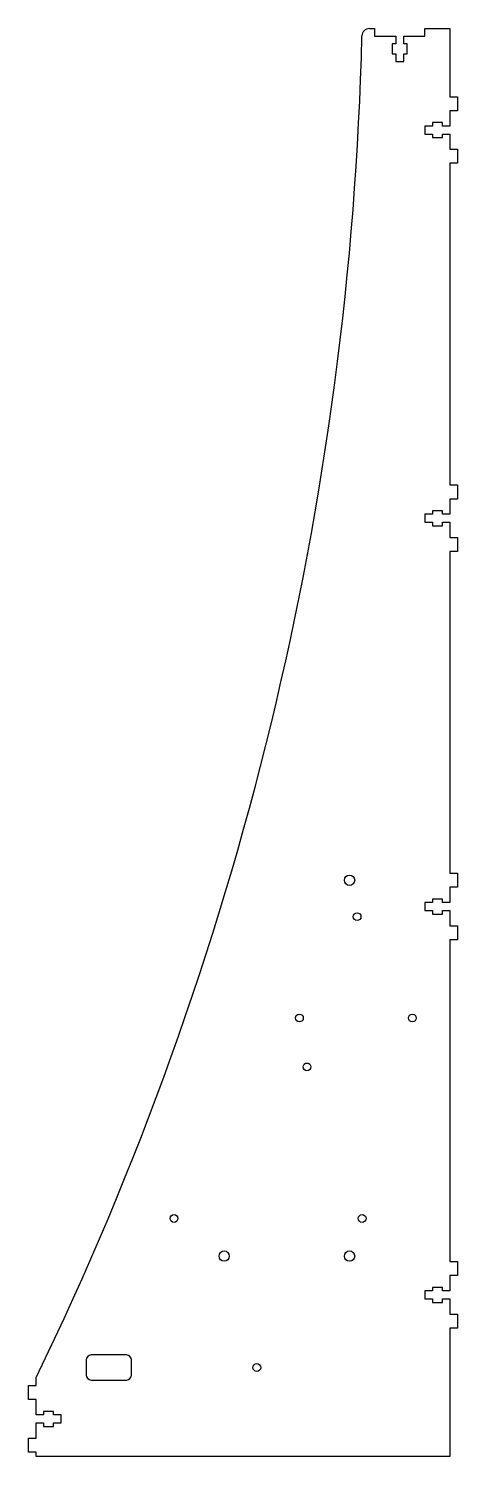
# Model space of a CAD drawing. Header units: millimetres. Extents: x -168 to 3, y 0 to 570.
import ezdxf

# ---------------------------------------------------------------- set-up
doc = ezdxf.new("R2010")
doc.units = ezdxf.units.MM

msp = doc.modelspace()

# ---------------------------------------------------------------- linework, layer by layer
at = {"color": 7, "linetype": 'Continuous', "lineweight": 25}
for p, q in [((-32.07, 570), (-30, 570)), ((-30, 570), (-30, 566.9)), ((-10, 570), (0, 570)), ((-10, 566.9), (-10, 570)), ((0, 570), (0, 542.8)), ((-30, 566.9), (-21.6, 566.9)), ((-21.6, 566.9), (-21.6, 563.9)), ((-18.4, 566.9), (-10, 566.9)), ((-18.4, 563.9), (-18.4, 566.9)), ((-23, 563.9), (-23, 559.9)), ((-21.6, 563.9), (-23, 563.9)), ((-23, 559.9), (-21.6, 559.9)), ((-21.6, 559.9), (-21.6, 556.9)), ((-17, 563.9), (-18.4, 563.9)), ((-18.4, 559.9), (-17, 559.9)), ((-18.4, 556.9), (-18.4, 559.9)), ((-17, 559.9), (-17, 563.9)), ((-21.6, 556.9), (-18.4, 556.9)), ((0, 542.8), (3, 542.8)), ((3, 542.8), (3, 537.2)), ((3, 537.2), (0, 537.2)), ((0, 537.2), (0, 531.1)), ((-10, 531.1), (-10, 527.9)), ((-7, 531.1), (-10, 531.1)), ((-7, 532.5), (-7, 531.1)), ((-3, 532.5), (-7, 532.5)), ((-3, 531.1), (-3, 532.5)), ((0, 531.1), (-3, 531.1)), ((-10, 527.9), (-7, 527.9)), ((-7, 527.9), (-7, 526.5)), ((-7, 526.5), (-3, 526.5)), ((-3, 527.9), (0, 527.9)), ((-3, 526.5), (-3, 527.9)), ((0, 527.9), (0, 521.8)), ((0, 521.8), (3, 521.8)), ((3, 521.8), (3, 516.2)), ((3, 516.2), (0, 516.2)), ((0, 516.2), (0, 387.8)), ((0, 387.8), (3, 387.8)), ((3, 387.8), (3, 382.2)), ((3, 382.2), (0, 382.2)), ((0, 382.2), (0, 376.1)), ((-7, 377.5), (-7, 376.1)), ((-3, 377.5), (-7, 377.5)), ((-3, 376.1), (-3, 377.5)), ((-10, 376.1), (-10, 372.9)), ((-7, 376.1), (-10, 376.1)), ((-10, 372.9), (-7, 372.9)), ((-7, 372.9), (-7, 371.5)), ((-7, 371.5), (-3, 371.5)), ((0, 376.1), (-3, 376.1)), ((-3, 372.9), (0, 372.9)), ((-3, 371.5), (-3, 372.9)), ((0, 372.9), (0, 366.8)), ((0, 366.8), (3, 366.8)), ((3, 366.8), (3, 361.2)), ((3, 361.2), (0, 361.2)), ((0, 361.2), (0, 232.8)), ((0, 232.8), (3, 232.8)), ((3, 232.8), (3, 227.2)), ((-7, 222.5), (-7, 221.1)), ((-3, 222.5), (-7, 222.5)), ((-3, 221.1), (-3, 222.5)), ((3, 227.2), (0, 227.2)), ((0, 227.2), (0, 221.1)), ((-10, 221.1), (-10, 217.9)), ((-7, 221.1), (-10, 221.1)), ((-10, 217.9), (-7, 217.9)), ((-7, 217.9), (-7, 216.5)), ((0, 221.1), (-3, 221.1)), ((-3, 217.9), (0, 217.9)), ((-3, 216.5), (-3, 217.9)), ((0, 217.9), (0, 211.8)), ((-7, 216.5), (-3, 216.5)), ((0, 211.8), (3, 211.8)), ((3, 211.8), (3, 206.2)), ((3, 206.2), (0, 206.2)), ((0, 206.2), (0, 77.8)), ((0, 77.8), (3, 77.8)), ((3, 77.8), (3, 72.2)), ((3, 72.2), (0, 72.2)), ((0, 72.2), (0, 66.1)), ((-10, 66.1), (-10, 62.9)), ((-7, 66.1), (-10, 66.1)), ((-10, 62.9), (-7, 62.9)), ((-7, 67.5), (-7, 66.1)), ((-3, 67.5), (-7, 67.5)), ((-7, 62.9), (-7, 61.5)), ((-3, 66.1), (-3, 67.5)), ((0, 66.1), (-3, 66.1)), ((-3, 62.9), (0, 62.9)), ((-3, 61.5), (-3, 62.9)), ((0, 62.9), (0, 56.8)), ((-7, 61.5), (-3, 61.5)), ((0, 56.8), (3, 56.8)), ((3, 56.8), (3, 51.2)), ((3, 51.2), (0, 51.2)), ((0, 51.2), (0, 0)), ((-129, 40.5), (-143, 40.5)), ((-145, 38.5), (-145, 32.5)), ((-127, 32.5), (-127, 38.5)), ((-165, 28.3), (-165, 31.5)), ((-143, 30.5), (-129, 30.5)), ((-168, 28.3), (-165, 28.3)), ((-168, 22.7), (-168, 28.3)), ((-165, 22.7), (-168, 22.7)), ((-165, 16.6), (-165, 22.7)), ((-162, 18), (-162, 16.6)), ((-158, 18), (-162, 18)), ((-158, 16.6), (-158, 18)), ((-162, 16.6), (-165, 16.6)), ((-165, 13.4), (-162, 13.4)), ((-165, 7.3), (-165, 13.4)), ((-162, 13.4), (-162, 12)), ((-162, 12), (-158, 12)), ((-155, 16.6), (-158, 16.6)), ((-158, 13.4), (-155, 13.4)), ((-158, 12), (-158, 13.4)), ((-155, 13.4), (-155, 16.6)), ((-168, 7.3), (-165, 7.3)), ((-168, 1.7), (-168, 7.3)), ((-165, 1.7), (-168, 1.7)), ((-165, 0), (-165, 1.7)), ((0, 0), (-165, 0))]:
    msp.add_line(p, q, dxfattribs=at)
for centre, radius in [((-40, 230), 2.05), ((-37, 215.5), 1.55), ((-60, 175), 1.55), ((-15, 175), 1.55), ((-57, 155.5), 1.55), ((-110, 95), 1.55), ((-35, 95), 1.55), ((-90, 80), 2.05), ((-40, 80), 2.05), ((-77, 35.5), 1.55)]:
    msp.add_circle(centre, radius, dxfattribs=at)
for centre, radius, start, end in [((-32.07, 567), 3, 90, 178.6008), ((-1334.68, 598.82), 1300, 334.12579, 358.60085), ((-143, 38.5), 2, 90, 180), ((-129, 38.5), 2, 0, 90), ((-143, 32.5), 2, 180, 270), ((-129, 32.5), 2, 270, 360)]:
    msp.add_arc(centre, radius, start, end, dxfattribs=at)

doc.saveas('drawing.dxf')
